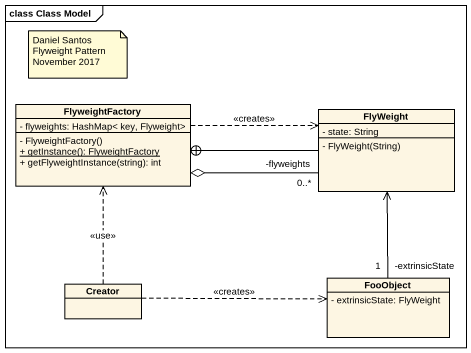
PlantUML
@startuml
mainframe class Class Model
hide circle
hide empty members
skinparam classAttributeIconSize 0
class FlyweightFactory {
  - flyweights: HashMap< key, Flyweight>
  - FlyweightFactory()
  {static} + getInstance(): FlyweightFactory
  + getFlyweightInstance(string): int
}
class FlyWeight {
  - state: String
  - FlyWeight(String)
}
class Creator
class FooObject {
  - extrinsicState: FlyWeight
}
FlyweightFactory .right.> FlyWeight : <<creates>>
FlyWeight "-flyweights\n0..*" -left-o FlyweightFactory
FlyWeight -left-+ FlyweightFactory
Creator .up.> FlyweightFactory : <<use>>
Creator .right.> FooObject : <<creates>>
FooObject "-extrinsicState\n1" -up-> FlyWeight
note as N1
  Daniel Santos
  Flyweight Pattern
  November 2017
end note
@enduml
